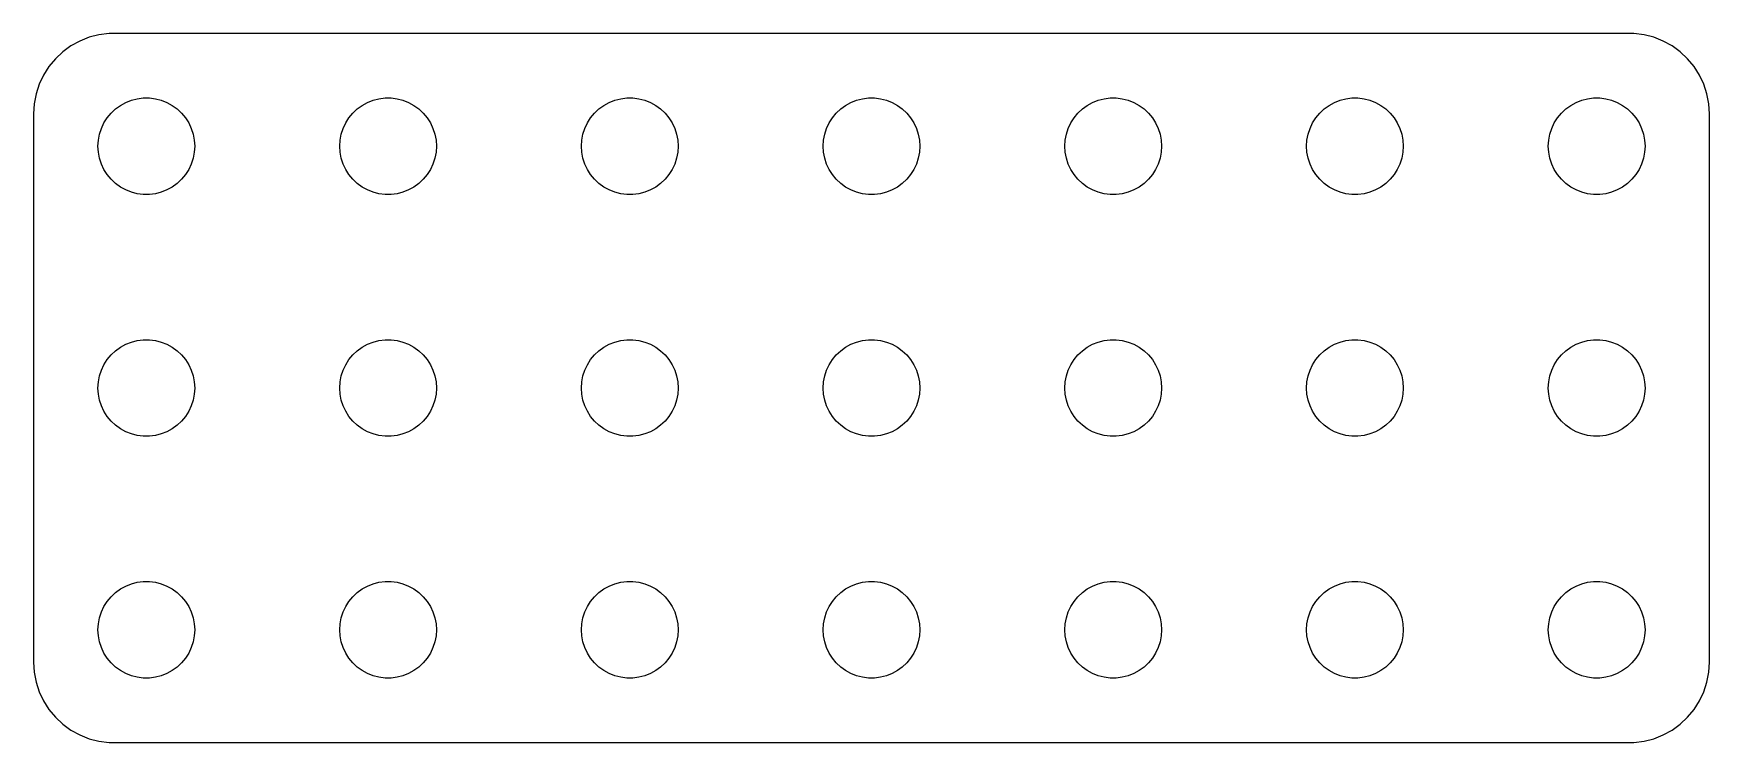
# Model space of a CAD drawing. Header units: metres. Extents: x -52 to 52, y -22 to 22.
import ezdxf

# ---------------------------------------------------------------- set-up
doc = ezdxf.new("R2010")
doc.units = ezdxf.units.M

msp = doc.modelspace()

# ---------------------------------------------------------------- linework, layer by layer
for p, q in [((-47.9369, 21.9114), (-48.5451, 21.7553)), ((-47.3139, 21.9901), (-47.9369, 21.9114)), ((47.3139, 21.9901), (-47.3139, 21.9901)), ((47.9369, 21.9114), (47.3139, 21.9901)), ((48.5451, 21.7553), (47.9369, 21.9114)), ((-50.1871, 20.8526), (-50.6448, 20.4227)), ((-49.6791, 21.2216), (-50.1871, 20.8526)), ((-49.1289, 21.5241), (-49.6791, 21.2216)), ((-48.5451, 21.7553), (-49.1289, 21.5241)), ((49.1289, 21.5241), (48.5451, 21.7553)), ((49.6791, 21.2216), (49.1289, 21.5241)), ((50.1871, 20.8526), (49.6791, 21.2216)), ((50.6448, 20.4227), (50.1871, 20.8526)), ((-51.0451, 19.9389), (-51.3815, 19.4088)), ((-50.6448, 20.4227), (-51.0451, 19.9389)), ((51.0451, 19.9389), (50.6448, 20.4227)), ((51.3815, 19.4088), (51.0451, 19.9389)), ((-51.6489, 18.8406), (-51.8429, 18.2434)), ((-51.3815, 19.4088), (-51.6489, 18.8406)), ((51.6489, 18.8406), (51.3815, 19.4088)), ((51.8429, 18.2434), (51.6489, 18.8406)), ((-51.8429, 18.2434), (-51.9606, 17.6267)), ((-46.6075, 17.533), (-46.2773, 17.7145)), ((-46.2773, 17.7145), (-45.927, 17.8532)), ((-45.927, 17.8532), (-45.5621, 17.9469)), ((-45.5621, 17.9469), (-45.1884, 17.9941)), ((-45.1884, 17.9941), (-44.8116, 17.9941)), ((-44.8116, 17.9941), (-44.4379, 17.9469)), ((-44.4379, 17.9469), (-44.0729, 17.8532)), ((-44.0729, 17.8532), (-43.7227, 17.7145)), ((-43.7227, 17.7145), (-43.3925, 17.533)), ((-31.6075, 17.533), (-31.2773, 17.7145)), ((-31.2773, 17.7145), (-30.927, 17.8532)), ((-30.927, 17.8532), (-30.5621, 17.9469)), ((-30.5621, 17.9469), (-30.1884, 17.9941)), ((-30.1884, 17.9941), (-29.8116, 17.9941)), ((-29.8116, 17.9941), (-29.4379, 17.9469)), ((-29.4379, 17.9469), (-29.0729, 17.8532)), ((-29.0729, 17.8532), (-28.7227, 17.7145)), ((-28.7227, 17.7145), (-28.3925, 17.533)), ((-16.6075, 17.533), (-16.2773, 17.7145)), ((-16.2773, 17.7145), (-15.927, 17.8532)), ((-15.927, 17.8532), (-15.5621, 17.9469)), ((-15.5621, 17.9469), (-15.1884, 17.9941)), ((-15.1884, 17.9941), (-14.8116, 17.9941)), ((-14.8116, 17.9941), (-14.4379, 17.9469)), ((-14.4379, 17.9469), (-14.0729, 17.8532)), ((-14.0729, 17.8532), (-13.7227, 17.7145)), ((-13.7227, 17.7145), (-13.3925, 17.533)), ((-1.60747, 17.533), (-1.27733, 17.7145)), ((-1.27733, 17.7145), (-0.927048, 17.8532)), ((-0.927048, 17.8532), (-0.562134, 17.9469)), ((-0.562134, 17.9469), (-0.18837, 17.9941)), ((-0.18837, 17.9941), (0.18837, 17.9941)), ((0.18837, 17.9941), (0.562134, 17.9469)), ((0.562134, 17.9469), (0.927048, 17.8532)), ((0.927048, 17.8532), (1.27733, 17.7145)), ((1.27733, 17.7145), (1.60747, 17.533)), ((13.3925, 17.533), (13.7227, 17.7145)), ((13.7227, 17.7145), (14.0729, 17.8532)), ((14.0729, 17.8532), (14.4379, 17.9469)), ((14.4379, 17.9469), (14.8116, 17.9941)), ((14.8116, 17.9941), (15.1884, 17.9941)), ((15.1884, 17.9941), (15.5621, 17.9469)), ((15.5621, 17.9469), (15.927, 17.8532)), ((15.927, 17.8532), (16.2773, 17.7145)), ((16.2773, 17.7145), (16.6075, 17.533)), ((28.3925, 17.533), (28.7227, 17.7145)), ((28.7227, 17.7145), (29.0729, 17.8532)), ((29.0729, 17.8532), (29.4379, 17.9469)), ((29.4379, 17.9469), (29.8116, 17.9941)), ((29.8116, 17.9941), (30.1884, 17.9941)), ((30.1884, 17.9941), (30.5621, 17.9469)), ((30.5621, 17.9469), (30.927, 17.8532)), ((30.927, 17.8532), (31.2773, 17.7145)), ((31.2773, 17.7145), (31.6075, 17.533)), ((43.3925, 17.533), (43.7227, 17.7145)), ((43.7227, 17.7145), (44.0729, 17.8532)), ((44.0729, 17.8532), (44.4379, 17.9469)), ((44.4379, 17.9469), (44.8116, 17.9941)), ((44.8116, 17.9941), (45.1884, 17.9941)), ((45.1884, 17.9941), (45.5621, 17.9469)), ((45.5621, 17.9469), (45.927, 17.8532)), ((45.927, 17.8532), (46.2773, 17.7145)), ((46.2773, 17.7145), (46.6075, 17.533)), ((51.9606, 17.6267), (51.8429, 18.2434)), ((-51.9606, 17.6267), (-52, 17)), ((-52, 17), (-52, -17)), ((-47.6289, 16.4453), (-47.427, 16.7634)), ((-47.427, 16.7634), (-47.1869, 17.0536)), ((-47.1869, 17.0536), (-46.9123, 17.3115)), ((-46.9123, 17.3115), (-46.6075, 17.533)), ((-43.3925, 17.533), (-43.0877, 17.3115)), ((-43.0877, 17.3115), (-42.8131, 17.0536)), ((-42.8131, 17.0536), (-42.5729, 16.7634)), ((-42.5729, 16.7634), (-42.3711, 16.4453)), ((-32.6289, 16.4453), (-32.427, 16.7634)), ((-32.427, 16.7634), (-32.1869, 17.0536)), ((-32.1869, 17.0536), (-31.9123, 17.3115)), ((-31.9123, 17.3115), (-31.6075, 17.533)), ((-28.3925, 17.533), (-28.0877, 17.3115)), ((-28.0877, 17.3115), (-27.8131, 17.0536)), ((-27.8131, 17.0536), (-27.5729, 16.7634)), ((-27.5729, 16.7634), (-27.3711, 16.4453)), ((-17.6289, 16.4453), (-17.427, 16.7634)), ((-17.427, 16.7634), (-17.1869, 17.0536)), ((-17.1869, 17.0536), (-16.9123, 17.3115)), ((-16.9123, 17.3115), (-16.6075, 17.533)), ((-13.3925, 17.533), (-13.0877, 17.3115)), ((-13.0877, 17.3115), (-12.8131, 17.0536)), ((-12.8131, 17.0536), (-12.5729, 16.7634)), ((-12.5729, 16.7634), (-12.3711, 16.4453)), ((-2.62891, 16.4453), (-2.42705, 16.7634)), ((-2.42705, 16.7634), (-2.1869, 17.0536)), ((-2.1869, 17.0536), (-1.91226, 17.3115)), ((-1.91226, 17.3115), (-1.60747, 17.533)), ((1.60747, 17.533), (1.91226, 17.3115)), ((1.91226, 17.3115), (2.1869, 17.0536)), ((2.1869, 17.0536), (2.42705, 16.7634)), ((2.42705, 16.7634), (2.62891, 16.4453)), ((12.3711, 16.4453), (12.5729, 16.7634)), ((12.5729, 16.7634), (12.8131, 17.0536)), ((12.8131, 17.0536), (13.0877, 17.3115)), ((13.0877, 17.3115), (13.3925, 17.533)), ((16.6075, 17.533), (16.9123, 17.3115)), ((16.9123, 17.3115), (17.1869, 17.0536)), ((17.1869, 17.0536), (17.427, 16.7634)), ((17.427, 16.7634), (17.6289, 16.4453)), ((27.3711, 16.4453), (27.5729, 16.7634)), ((27.5729, 16.7634), (27.8131, 17.0536)), ((27.8131, 17.0536), (28.0877, 17.3115)), ((28.0877, 17.3115), (28.3925, 17.533)), ((31.6075, 17.533), (31.9123, 17.3115)), ((31.9123, 17.3115), (32.1869, 17.0536)), ((32.1869, 17.0536), (32.427, 16.7634)), ((32.427, 16.7634), (32.6289, 16.4453)), ((42.3711, 16.4453), (42.5729, 16.7634)), ((42.5729, 16.7634), (42.8131, 17.0536)), ((42.8131, 17.0536), (43.0877, 17.3115)), ((43.0877, 17.3115), (43.3925, 17.533)), ((46.6075, 17.533), (46.9123, 17.3115)), ((46.9123, 17.3115), (47.1869, 17.0536)), ((47.1869, 17.0536), (47.427, 16.7634)), ((47.427, 16.7634), (47.6289, 16.4453)), ((52, 17), (51.9606, 17.6267)), ((52, -17), (52, 17)), ((-47.9763, 15.376), (-47.9057, 15.7461)), ((-47.9057, 15.7461), (-47.7893, 16.1044)), ((-47.7893, 16.1044), (-47.6289, 16.4453)), ((-42.3711, 16.4453), (-42.2107, 16.1044)), ((-42.2107, 16.1044), (-42.0942, 15.7461)), ((-42.0942, 15.7461), (-42.0237, 15.376)), ((-32.9763, 15.376), (-32.9057, 15.7461)), ((-32.9057, 15.7461), (-32.7893, 16.1044)), ((-32.7893, 16.1044), (-32.6289, 16.4453)), ((-27.3711, 16.4453), (-27.2107, 16.1044)), ((-27.2107, 16.1044), (-27.0942, 15.7461)), ((-27.0942, 15.7461), (-27.0237, 15.376)), ((-17.9763, 15.376), (-17.9057, 15.7461)), ((-17.9057, 15.7461), (-17.7893, 16.1044)), ((-17.7893, 16.1044), (-17.6289, 16.4453)), ((-12.3711, 16.4453), (-12.2107, 16.1044)), ((-12.2107, 16.1044), (-12.0942, 15.7461)), ((-12.0942, 15.7461), (-12.0237, 15.376)), ((-2.97633, 15.376), (-2.90575, 15.7461)), ((-2.90575, 15.7461), (-2.78932, 16.1044)), ((-2.78932, 16.1044), (-2.62891, 16.4453)), ((2.62891, 16.4453), (2.78932, 16.1044)), ((2.78932, 16.1044), (2.90575, 15.7461)), ((2.90575, 15.7461), (2.97633, 15.376)), ((12.0237, 15.376), (12.0942, 15.7461)), ((12.0942, 15.7461), (12.2107, 16.1044)), ((12.2107, 16.1044), (12.3711, 16.4453)), ((17.6289, 16.4453), (17.7893, 16.1044)), ((17.7893, 16.1044), (17.9057, 15.7461)), ((17.9057, 15.7461), (17.9763, 15.376)), ((27.0237, 15.376), (27.0942, 15.7461)), ((27.0942, 15.7461), (27.2107, 16.1044)), ((27.2107, 16.1044), (27.3711, 16.4453)), ((32.6289, 16.4453), (32.7893, 16.1044)), ((32.7893, 16.1044), (32.9057, 15.7461)), ((32.9057, 15.7461), (32.9763, 15.376)), ((42.0237, 15.376), (42.0942, 15.7461)), ((42.0942, 15.7461), (42.2107, 16.1044)), ((42.2107, 16.1044), (42.3711, 16.4453)), ((47.6289, 16.4453), (47.7893, 16.1044)), ((47.7893, 16.1044), (47.9057, 15.7461)), ((47.9057, 15.7461), (47.9763, 15.376)), ((-48, 15), (-47.9763, 15.376)), ((-47.9763, 14.624), (-48, 15)), ((-47.9057, 14.2539), (-47.9763, 14.624)), ((-42.0237, 14.624), (-42.0942, 14.2539)), ((-42.0237, 15.376), (-42, 15)), ((-42, 15), (-42.0237, 14.624)), ((-33, 15), (-32.9763, 15.376)), ((-32.9763, 14.624), (-33, 15)), ((-32.9057, 14.2539), (-32.9763, 14.624)), ((-27.0237, 14.624), (-27.0942, 14.2539)), ((-27.0237, 15.376), (-27, 15)), ((-27, 15), (-27.0237, 14.624)), ((-18, 15), (-17.9763, 15.376)), ((-17.9763, 14.624), (-18, 15)), ((-17.9057, 14.2539), (-17.9763, 14.624)), ((-12.0237, 14.624), (-12.0942, 14.2539)), ((-12.0237, 15.376), (-12, 15)), ((-12, 15), (-12.0237, 14.624)), ((-3, 15), (-2.97633, 15.376)), ((-2.97633, 14.624), (-3, 15)), ((-2.90575, 14.2539), (-2.97633, 14.624)), ((2.97633, 14.624), (2.90575, 14.2539)), ((2.97633, 15.376), (3, 15)), ((3, 15), (2.97633, 14.624)), ((12, 15), (12.0237, 15.376)), ((12.0237, 14.624), (12, 15)), ((12.0942, 14.2539), (12.0237, 14.624)), ((17.9763, 14.624), (17.9057, 14.2539)), ((17.9763, 15.376), (18, 15)), ((18, 15), (17.9763, 14.624)), ((27, 15), (27.0237, 15.376)), ((27.0237, 14.624), (27, 15)), ((27.0942, 14.2539), (27.0237, 14.624)), ((32.9763, 14.624), (32.9057, 14.2539)), ((32.9763, 15.376), (33, 15)), ((33, 15), (32.9763, 14.624)), ((42, 15), (42.0237, 15.376)), ((42.0237, 14.624), (42, 15)), ((42.0942, 14.2539), (42.0237, 14.624)), ((47.9763, 14.624), (47.9057, 14.2539)), ((47.9763, 15.376), (48, 15)), ((48, 15), (47.9763, 14.624)), ((-47.7893, 13.8956), (-47.9057, 14.2539)), ((-47.6289, 13.5547), (-47.7893, 13.8956)), ((-47.427, 13.2366), (-47.6289, 13.5547)), ((-42.3711, 13.5547), (-42.5729, 13.2366)), ((-42.2107, 13.8956), (-42.3711, 13.5547)), ((-42.0942, 14.2539), (-42.2107, 13.8956)), ((-32.7893, 13.8956), (-32.9057, 14.2539)), ((-32.6289, 13.5547), (-32.7893, 13.8956)), ((-32.427, 13.2366), (-32.6289, 13.5547)), ((-27.3711, 13.5547), (-27.5729, 13.2366)), ((-27.2107, 13.8956), (-27.3711, 13.5547)), ((-27.0942, 14.2539), (-27.2107, 13.8956)), ((-17.7893, 13.8956), (-17.9057, 14.2539)), ((-17.6289, 13.5547), (-17.7893, 13.8956)), ((-17.427, 13.2366), (-17.6289, 13.5547)), ((-12.3711, 13.5547), (-12.5729, 13.2366)), ((-12.2107, 13.8956), (-12.3711, 13.5547)), ((-12.0942, 14.2539), (-12.2107, 13.8956)), ((-2.78932, 13.8956), (-2.90575, 14.2539)), ((-2.62891, 13.5547), (-2.78932, 13.8956)), ((-2.42705, 13.2366), (-2.62891, 13.5547)), ((2.62891, 13.5547), (2.42705, 13.2366)), ((2.78932, 13.8956), (2.62891, 13.5547)), ((2.90575, 14.2539), (2.78932, 13.8956)), ((12.2107, 13.8956), (12.0942, 14.2539)), ((12.3711, 13.5547), (12.2107, 13.8956)), ((12.5729, 13.2366), (12.3711, 13.5547)), ((17.6289, 13.5547), (17.427, 13.2366)), ((17.7893, 13.8956), (17.6289, 13.5547)), ((17.9057, 14.2539), (17.7893, 13.8956)), ((27.2107, 13.8956), (27.0942, 14.2539)), ((27.3711, 13.5547), (27.2107, 13.8956)), ((27.5729, 13.2366), (27.3711, 13.5547)), ((32.6289, 13.5547), (32.427, 13.2366)), ((32.7893, 13.8956), (32.6289, 13.5547)), ((32.9057, 14.2539), (32.7893, 13.8956)), ((42.2107, 13.8956), (42.0942, 14.2539)), ((42.3711, 13.5547), (42.2107, 13.8956)), ((42.5729, 13.2366), (42.3711, 13.5547)), ((47.6289, 13.5547), (47.427, 13.2366)), ((47.7893, 13.8956), (47.6289, 13.5547)), ((47.9057, 14.2539), (47.7893, 13.8956)), ((-47.1869, 12.9464), (-47.427, 13.2366)), ((-46.9123, 12.6884), (-47.1869, 12.9464)), ((-46.6075, 12.467), (-46.9123, 12.6884)), ((-43.0877, 12.6884), (-43.3925, 12.467)), ((-42.8131, 12.9464), (-43.0877, 12.6884)), ((-42.5729, 13.2366), (-42.8131, 12.9464)), ((-32.1869, 12.9464), (-32.427, 13.2366)), ((-31.9123, 12.6884), (-32.1869, 12.9464)), ((-31.6075, 12.467), (-31.9123, 12.6884)), ((-28.0877, 12.6884), (-28.3925, 12.467)), ((-27.8131, 12.9464), (-28.0877, 12.6884)), ((-27.5729, 13.2366), (-27.8131, 12.9464)), ((-17.1869, 12.9464), (-17.427, 13.2366)), ((-16.9123, 12.6884), (-17.1869, 12.9464)), ((-16.6075, 12.467), (-16.9123, 12.6884)), ((-13.0877, 12.6884), (-13.3925, 12.467)), ((-12.8131, 12.9464), (-13.0877, 12.6884)), ((-12.5729, 13.2366), (-12.8131, 12.9464)), ((-2.1869, 12.9464), (-2.42705, 13.2366)), ((-1.91226, 12.6884), (-2.1869, 12.9464)), ((-1.60747, 12.467), (-1.91226, 12.6884)), ((1.91226, 12.6884), (1.60747, 12.467)), ((2.1869, 12.9464), (1.91226, 12.6884)), ((2.42705, 13.2366), (2.1869, 12.9464)), ((12.8131, 12.9464), (12.5729, 13.2366)), ((13.0877, 12.6884), (12.8131, 12.9464)), ((13.3925, 12.467), (13.0877, 12.6884)), ((16.9123, 12.6884), (16.6075, 12.467)), ((17.1869, 12.9464), (16.9123, 12.6884)), ((17.427, 13.2366), (17.1869, 12.9464)), ((27.8131, 12.9464), (27.5729, 13.2366)), ((28.0877, 12.6884), (27.8131, 12.9464)), ((28.3925, 12.467), (28.0877, 12.6884)), ((31.9123, 12.6884), (31.6075, 12.467)), ((32.1869, 12.9464), (31.9123, 12.6884)), ((32.427, 13.2366), (32.1869, 12.9464)), ((42.8131, 12.9464), (42.5729, 13.2366)), ((43.0877, 12.6884), (42.8131, 12.9464)), ((43.3925, 12.467), (43.0877, 12.6884)), ((46.9123, 12.6884), (46.6075, 12.467)), ((47.1869, 12.9464), (46.9123, 12.6884)), ((47.427, 13.2366), (47.1869, 12.9464)), ((-46.2773, 12.2855), (-46.6075, 12.467)), ((-45.927, 12.1468), (-46.2773, 12.2855)), ((-45.5621, 12.0531), (-45.927, 12.1468)), ((-45.1884, 12.0059), (-45.5621, 12.0531)), ((-44.8116, 12.0059), (-45.1884, 12.0059)), ((-44.4379, 12.0531), (-44.8116, 12.0059)), ((-44.0729, 12.1468), (-44.4379, 12.0531)), ((-43.7227, 12.2855), (-44.0729, 12.1468)), ((-43.3925, 12.467), (-43.7227, 12.2855)), ((-31.2773, 12.2855), (-31.6075, 12.467)), ((-30.927, 12.1468), (-31.2773, 12.2855)), ((-30.5621, 12.0531), (-30.927, 12.1468)), ((-30.1884, 12.0059), (-30.5621, 12.0531)), ((-29.8116, 12.0059), (-30.1884, 12.0059)), ((-29.4379, 12.0531), (-29.8116, 12.0059)), ((-29.0729, 12.1468), (-29.4379, 12.0531)), ((-28.7227, 12.2855), (-29.0729, 12.1468)), ((-28.3925, 12.467), (-28.7227, 12.2855)), ((-16.2773, 12.2855), (-16.6075, 12.467)), ((-15.927, 12.1468), (-16.2773, 12.2855)), ((-15.5621, 12.0531), (-15.927, 12.1468)), ((-15.1884, 12.0059), (-15.5621, 12.0531)), ((-14.8116, 12.0059), (-15.1884, 12.0059)), ((-14.4379, 12.0531), (-14.8116, 12.0059)), ((-14.0729, 12.1468), (-14.4379, 12.0531)), ((-13.7227, 12.2855), (-14.0729, 12.1468)), ((-13.3925, 12.467), (-13.7227, 12.2855)), ((-1.27733, 12.2855), (-1.60747, 12.467)), ((-0.927048, 12.1468), (-1.27733, 12.2855)), ((-0.562134, 12.0531), (-0.927048, 12.1468)), ((-0.18837, 12.0059), (-0.562134, 12.0531)), ((0.18837, 12.0059), (-0.18837, 12.0059)), ((0.562134, 12.0531), (0.18837, 12.0059)), ((0.927048, 12.1468), (0.562134, 12.0531)), ((1.27733, 12.2855), (0.927048, 12.1468)), ((1.60747, 12.467), (1.27733, 12.2855)), ((13.7227, 12.2855), (13.3925, 12.467)), ((14.0729, 12.1468), (13.7227, 12.2855)), ((14.4379, 12.0531), (14.0729, 12.1468)), ((14.8116, 12.0059), (14.4379, 12.0531)), ((15.1884, 12.0059), (14.8116, 12.0059)), ((15.5621, 12.0531), (15.1884, 12.0059)), ((15.927, 12.1468), (15.5621, 12.0531)), ((16.2773, 12.2855), (15.927, 12.1468)), ((16.6075, 12.467), (16.2773, 12.2855)), ((28.7227, 12.2855), (28.3925, 12.467)), ((29.0729, 12.1468), (28.7227, 12.2855)), ((29.4379, 12.0531), (29.0729, 12.1468)), ((29.8116, 12.0059), (29.4379, 12.0531)), ((30.1884, 12.0059), (29.8116, 12.0059)), ((30.5621, 12.0531), (30.1884, 12.0059)), ((30.927, 12.1468), (30.5621, 12.0531)), ((31.2773, 12.2855), (30.927, 12.1468)), ((31.6075, 12.467), (31.2773, 12.2855)), ((43.7227, 12.2855), (43.3925, 12.467)), ((44.0729, 12.1468), (43.7227, 12.2855)), ((44.4379, 12.0531), (44.0729, 12.1468)), ((44.8116, 12.0059), (44.4379, 12.0531)), ((45.1884, 12.0059), (44.8116, 12.0059)), ((45.5621, 12.0531), (45.1884, 12.0059)), ((45.927, 12.1468), (45.5621, 12.0531)), ((46.2773, 12.2855), (45.927, 12.1468)), ((46.6075, 12.467), (46.2773, 12.2855)), ((-47.1869, 2.05363), (-46.9123, 2.31154)), ((-46.9123, 2.31154), (-46.6075, 2.53297)), ((-46.6075, 2.53297), (-46.2773, 2.71448)), ((-46.2773, 2.71448), (-45.927, 2.85316)), ((-45.927, 2.85316), (-45.5621, 2.94685)), ((-45.5621, 2.94685), (-45.1884, 2.99408)), ((-45.1884, 2.99408), (-44.8116, 2.99408)), ((-44.8116, 2.99408), (-44.4379, 2.94685)), ((-44.4379, 2.94685), (-44.0729, 2.85316)), ((-44.0729, 2.85316), (-43.7227, 2.71448)), ((-43.7227, 2.71448), (-43.3925, 2.53297)), ((-43.3925, 2.53297), (-43.0877, 2.31154)), ((-43.0877, 2.31154), (-42.8131, 2.05363)), ((-32.1869, 2.05363), (-31.9123, 2.31154)), ((-31.9123, 2.31154), (-31.6075, 2.53297)), ((-31.6075, 2.53297), (-31.2773, 2.71448)), ((-31.2773, 2.71448), (-30.927, 2.85316)), ((-30.927, 2.85316), (-30.5621, 2.94685)), ((-30.5621, 2.94685), (-30.1884, 2.99408)), ((-30.1884, 2.99408), (-29.8116, 2.99408)), ((-29.8116, 2.99408), (-29.4379, 2.94685)), ((-29.4379, 2.94685), (-29.0729, 2.85316)), ((-29.0729, 2.85316), (-28.7227, 2.71448)), ((-28.7227, 2.71448), (-28.3925, 2.53297)), ((-28.3925, 2.53297), (-28.0877, 2.31154)), ((-28.0877, 2.31154), (-27.8131, 2.05363)), ((-17.1869, 2.05363), (-16.9123, 2.31154)), ((-16.9123, 2.31154), (-16.6075, 2.53297)), ((-16.6075, 2.53297), (-16.2773, 2.71448)), ((-16.2773, 2.71448), (-15.927, 2.85316)), ((-15.927, 2.85316), (-15.5621, 2.94685)), ((-15.5621, 2.94685), (-15.1884, 2.99408)), ((-15.1884, 2.99408), (-14.8116, 2.99408)), ((-14.8116, 2.99408), (-14.4379, 2.94685)), ((-14.4379, 2.94685), (-14.0729, 2.85316)), ((-14.0729, 2.85316), (-13.7227, 2.71448)), ((-13.7227, 2.71448), (-13.3925, 2.53297)), ((-13.3925, 2.53297), (-13.0877, 2.31154)), ((-13.0877, 2.31154), (-12.8131, 2.05363)), ((-2.1869, 2.05363), (-1.91226, 2.31154)), ((-1.91226, 2.31154), (-1.60747, 2.53297)), ((-1.60747, 2.53297), (-1.27733, 2.71448)), ((-1.27733, 2.71448), (-0.927048, 2.85316)), ((-0.927048, 2.85316), (-0.562134, 2.94685)), ((-0.562134, 2.94685), (-0.18837, 2.99408)), ((-0.18837, 2.99408), (0.18837, 2.99408)), ((0.18837, 2.99408), (0.562134, 2.94685)), ((0.562134, 2.94685), (0.927048, 2.85316)), ((0.927048, 2.85316), (1.27733, 2.71448)), ((1.27733, 2.71448), (1.60747, 2.53297)), ((1.60747, 2.53297), (1.91226, 2.31154)), ((1.91226, 2.31154), (2.1869, 2.05363)), ((12.8131, 2.05363), (13.0877, 2.31154)), ((13.0877, 2.31154), (13.3925, 2.53297)), ((13.3925, 2.53297), (13.7227, 2.71448)), ((13.7227, 2.71448), (14.0729, 2.85316)), ((14.0729, 2.85316), (14.4379, 2.94685)), ((14.4379, 2.94685), (14.8116, 2.99408)), ((14.8116, 2.99408), (15.1884, 2.99408)), ((15.1884, 2.99408), (15.5621, 2.94685)), ((15.5621, 2.94685), (15.927, 2.85316)), ((15.927, 2.85316), (16.2773, 2.71448)), ((16.2773, 2.71448), (16.6075, 2.53297)), ((16.6075, 2.53297), (16.9123, 2.31154)), ((16.9123, 2.31154), (17.1869, 2.05363)), ((27.8131, 2.05363), (28.0877, 2.31154)), ((28.0877, 2.31154), (28.3925, 2.53297)), ((28.3925, 2.53297), (28.7227, 2.71448)), ((28.7227, 2.71448), (29.0729, 2.85316)), ((29.0729, 2.85316), (29.4379, 2.94685)), ((29.4379, 2.94685), (29.8116, 2.99408)), ((29.8116, 2.99408), (30.1884, 2.99408)), ((30.1884, 2.99408), (30.5621, 2.94685)), ((30.5621, 2.94685), (30.927, 2.85316)), ((30.927, 2.85316), (31.2773, 2.71448)), ((31.2773, 2.71448), (31.6075, 2.53297)), ((31.6075, 2.53297), (31.9123, 2.31154)), ((31.9123, 2.31154), (32.1869, 2.05363)), ((42.8131, 2.05363), (43.0877, 2.31154)), ((43.0877, 2.31154), (43.3925, 2.53297)), ((43.3925, 2.53297), (43.7227, 2.71448)), ((43.7227, 2.71448), (44.0729, 2.85316)), ((44.0729, 2.85316), (44.4379, 2.94685)), ((44.4379, 2.94685), (44.8116, 2.99408)), ((44.8116, 2.99408), (45.1884, 2.99408)), ((45.1884, 2.99408), (45.5621, 2.94685)), ((45.5621, 2.94685), (45.927, 2.85316)), ((45.927, 2.85316), (46.2773, 2.71448)), ((46.2773, 2.71448), (46.6075, 2.53297)), ((46.6075, 2.53297), (46.9123, 2.31154)), ((46.9123, 2.31154), (47.1869, 2.05363)), ((-47.9057, 0.746063), (-47.7893, 1.10437)), ((-47.7893, 1.10437), (-47.6289, 1.44525)), ((-47.6289, 1.44525), (-47.427, 1.76335)), ((-47.427, 1.76335), (-47.1869, 2.05363)), ((-42.8131, 2.05363), (-42.5729, 1.76335)), ((-42.5729, 1.76335), (-42.3711, 1.44525)), ((-42.3711, 1.44525), (-42.2107, 1.10437)), ((-42.2107, 1.10437), (-42.0942, 0.746063)), ((-32.9057, 0.746063), (-32.7893, 1.10437)), ((-32.7893, 1.10437), (-32.6289, 1.44525)), ((-32.6289, 1.44525), (-32.427, 1.76335)), ((-32.427, 1.76335), (-32.1869, 2.05363)), ((-27.8131, 2.05363), (-27.5729, 1.76335)), ((-27.5729, 1.76335), (-27.3711, 1.44525)), ((-27.3711, 1.44525), (-27.2107, 1.10437)), ((-27.2107, 1.10437), (-27.0942, 0.746063)), ((-17.9057, 0.746063), (-17.7893, 1.10437)), ((-17.7893, 1.10437), (-17.6289, 1.44525)), ((-17.6289, 1.44525), (-17.427, 1.76335)), ((-17.427, 1.76335), (-17.1869, 2.05363)), ((-12.8131, 2.05363), (-12.5729, 1.76335)), ((-12.5729, 1.76335), (-12.3711, 1.44525)), ((-12.3711, 1.44525), (-12.2107, 1.10437)), ((-12.2107, 1.10437), (-12.0942, 0.746063)), ((-2.90575, 0.746063), (-2.78932, 1.10437)), ((-2.78932, 1.10437), (-2.62891, 1.44525)), ((-2.62891, 1.44525), (-2.42705, 1.76335)), ((-2.42705, 1.76335), (-2.1869, 2.05363)), ((2.1869, 2.05363), (2.42705, 1.76335)), ((2.42705, 1.76335), (2.62891, 1.44525)), ((2.62891, 1.44525), (2.78932, 1.10437)), ((2.78932, 1.10437), (2.90575, 0.746063)), ((12.0942, 0.746063), (12.2107, 1.10437)), ((12.2107, 1.10437), (12.3711, 1.44525)), ((12.3711, 1.44525), (12.5729, 1.76335)), ((12.5729, 1.76335), (12.8131, 2.05363)), ((17.1869, 2.05363), (17.427, 1.76335)), ((17.427, 1.76335), (17.6289, 1.44525)), ((17.6289, 1.44525), (17.7893, 1.10437)), ((17.7893, 1.10437), (17.9057, 0.746063)), ((27.0942, 0.746063), (27.2107, 1.10437)), ((27.2107, 1.10437), (27.3711, 1.44525)), ((27.3711, 1.44525), (27.5729, 1.76335)), ((27.5729, 1.76335), (27.8131, 2.05363)), ((32.1869, 2.05363), (32.427, 1.76335)), ((32.427, 1.76335), (32.6289, 1.44525)), ((32.6289, 1.44525), (32.7893, 1.10437)), ((32.7893, 1.10437), (32.9057, 0.746063)), ((42.0942, 0.746063), (42.2107, 1.10437)), ((42.2107, 1.10437), (42.3711, 1.44525)), ((42.3711, 1.44525), (42.5729, 1.76335)), ((42.5729, 1.76335), (42.8131, 2.05363)), ((47.1869, 2.05363), (47.427, 1.76335)), ((47.427, 1.76335), (47.6289, 1.44525)), ((47.6289, 1.44525), (47.7893, 1.10437)), ((47.7893, 1.10437), (47.9057, 0.746063)), ((-48, 0), (-47.9763, 0.375992)), ((-47.9763, -0.375992), (-48, 0)), ((-47.9763, 0.375992), (-47.9057, 0.746063)), ((-42.0942, 0.746063), (-42.0237, 0.375992)), ((-42.0237, 0.375992), (-42, 0)), ((-42, 0), (-42.0237, -0.375992)), ((-33, 0), (-32.9763, 0.375992)), ((-32.9763, -0.375992), (-33, 0)), ((-32.9763, 0.375992), (-32.9057, 0.746063)), ((-27.0942, 0.746063), (-27.0237, 0.375992)), ((-27.0237, 0.375992), (-27, 0)), ((-27, 0), (-27.0237, -0.375992)), ((-18, 0), (-17.9763, 0.375992)), ((-17.9763, -0.375992), (-18, 0)), ((-17.9763, 0.375992), (-17.9057, 0.746063)), ((-12.0942, 0.746063), (-12.0237, 0.375992)), ((-12.0237, 0.375992), (-12, 0)), ((-12, 0), (-12.0237, -0.375992)), ((-3, 0), (-2.97633, 0.375992)), ((-2.97633, -0.375992), (-3, 0)), ((-2.97633, 0.375992), (-2.90575, 0.746063)), ((2.90575, 0.746063), (2.97633, 0.375992)), ((2.97633, 0.375992), (3, 0)), ((3, 0), (2.97633, -0.375992)), ((12, 0), (12.0237, 0.375992)), ((12.0237, -0.375992), (12, 0)), ((12.0237, 0.375992), (12.0942, 0.746063)), ((17.9057, 0.746063), (17.9763, 0.375992)), ((17.9763, 0.375992), (18, 0)), ((18, 0), (17.9763, -0.375992)), ((27, 0), (27.0237, 0.375992)), ((27.0237, -0.375992), (27, 0)), ((27.0237, 0.375992), (27.0942, 0.746063)), ((32.9057, 0.746063), (32.9763, 0.375992)), ((32.9763, 0.375992), (33, 0)), ((33, 0), (32.9763, -0.375992)), ((42, 0), (42.0237, 0.375992)), ((42.0237, -0.375992), (42, 0)), ((42.0237, 0.375992), (42.0942, 0.746063)), ((47.9057, 0.746063), (47.9763, 0.375992)), ((47.9763, 0.375992), (48, 0)), ((48, 0), (47.9763, -0.375992)), ((-47.9057, -0.746063), (-47.9763, -0.375992)), ((-47.7893, -1.10437), (-47.9057, -0.746063)), ((-42.0942, -0.746063), (-42.2107, -1.10437)), ((-42.0237, -0.375992), (-42.0942, -0.746063)), ((-32.9057, -0.746063), (-32.9763, -0.375992)), ((-32.7893, -1.10437), (-32.9057, -0.746063)), ((-27.0942, -0.746063), (-27.2107, -1.10437)), ((-27.0237, -0.375992), (-27.0942, -0.746063)), ((-17.9057, -0.746063), (-17.9763, -0.375992)), ((-17.7893, -1.10437), (-17.9057, -0.746063)), ((-12.0942, -0.746063), (-12.2107, -1.10437)), ((-12.0237, -0.375992), (-12.0942, -0.746063)), ((-2.90575, -0.746063), (-2.97633, -0.375992)), ((-2.78932, -1.10437), (-2.90575, -0.746063)), ((2.90575, -0.746063), (2.78932, -1.10437)), ((2.97633, -0.375992), (2.90575, -0.746063)), ((12.0942, -0.746063), (12.0237, -0.375992)), ((12.2107, -1.10437), (12.0942, -0.746063)), ((17.9057, -0.746063), (17.7893, -1.10437)), ((17.9763, -0.375992), (17.9057, -0.746063)), ((27.0942, -0.746063), (27.0237, -0.375992)), ((27.2107, -1.10437), (27.0942, -0.746063)), ((32.9057, -0.746063), (32.7893, -1.10437)), ((32.9763, -0.375992), (32.9057, -0.746063)), ((42.0942, -0.746063), (42.0237, -0.375992)), ((42.2107, -1.10437), (42.0942, -0.746063)), ((47.9057, -0.746063), (47.7893, -1.10437)), ((47.9763, -0.375992), (47.9057, -0.746063)), ((-47.6289, -1.44525), (-47.7893, -1.10437)), ((-47.427, -1.76335), (-47.6289, -1.44525)), ((-47.1869, -2.05363), (-47.427, -1.76335)), ((-46.9123, -2.31154), (-47.1869, -2.05363)), ((-42.8131, -2.05363), (-43.0877, -2.31154)), ((-42.5729, -1.76335), (-42.8131, -2.05363)), ((-42.3711, -1.44525), (-42.5729, -1.76335)), ((-42.2107, -1.10437), (-42.3711, -1.44525)), ((-32.6289, -1.44525), (-32.7893, -1.10437)), ((-32.427, -1.76335), (-32.6289, -1.44525)), ((-32.1869, -2.05363), (-32.427, -1.76335)), ((-31.9123, -2.31154), (-32.1869, -2.05363)), ((-27.8131, -2.05363), (-28.0877, -2.31154)), ((-27.5729, -1.76335), (-27.8131, -2.05363)), ((-27.3711, -1.44525), (-27.5729, -1.76335)), ((-27.2107, -1.10437), (-27.3711, -1.44525)), ((-17.6289, -1.44525), (-17.7893, -1.10437)), ((-17.427, -1.76335), (-17.6289, -1.44525)), ((-17.1869, -2.05363), (-17.427, -1.76335)), ((-16.9123, -2.31154), (-17.1869, -2.05363)), ((-12.8131, -2.05363), (-13.0877, -2.31154)), ((-12.5729, -1.76335), (-12.8131, -2.05363)), ((-12.3711, -1.44525), (-12.5729, -1.76335)), ((-12.2107, -1.10437), (-12.3711, -1.44525)), ((-2.62891, -1.44525), (-2.78932, -1.10437)), ((-2.42705, -1.76335), (-2.62891, -1.44525)), ((-2.1869, -2.05363), (-2.42705, -1.76335)), ((-1.91226, -2.31154), (-2.1869, -2.05363)), ((2.1869, -2.05363), (1.91226, -2.31154)), ((2.42705, -1.76335), (2.1869, -2.05363)), ((2.62891, -1.44525), (2.42705, -1.76335)), ((2.78932, -1.10437), (2.62891, -1.44525)), ((12.3711, -1.44525), (12.2107, -1.10437)), ((12.5729, -1.76335), (12.3711, -1.44525)), ((12.8131, -2.05363), (12.5729, -1.76335)), ((13.0877, -2.31154), (12.8131, -2.05363)), ((17.1869, -2.05363), (16.9123, -2.31154)), ((17.427, -1.76335), (17.1869, -2.05363)), ((17.6289, -1.44525), (17.427, -1.76335)), ((17.7893, -1.10437), (17.6289, -1.44525)), ((27.3711, -1.44525), (27.2107, -1.10437)), ((27.5729, -1.76335), (27.3711, -1.44525)), ((27.8131, -2.05363), (27.5729, -1.76335)), ((28.0877, -2.31154), (27.8131, -2.05363)), ((32.1869, -2.05363), (31.9123, -2.31154)), ((32.427, -1.76335), (32.1869, -2.05363)), ((32.6289, -1.44525), (32.427, -1.76335)), ((32.7893, -1.10437), (32.6289, -1.44525)), ((42.3711, -1.44525), (42.2107, -1.10437)), ((42.5729, -1.76335), (42.3711, -1.44525)), ((42.8131, -2.05363), (42.5729, -1.76335)), ((43.0877, -2.31154), (42.8131, -2.05363)), ((47.1869, -2.05363), (46.9123, -2.31154)), ((47.427, -1.76335), (47.1869, -2.05363)), ((47.6289, -1.44525), (47.427, -1.76335)), ((47.7893, -1.10437), (47.6289, -1.44525)), ((-46.6075, -2.53297), (-46.9123, -2.31154)), ((-46.2773, -2.71448), (-46.6075, -2.53297)), ((-45.927, -2.85316), (-46.2773, -2.71448)), ((-45.5621, -2.94685), (-45.927, -2.85316)), ((-45.1884, -2.99408), (-45.5621, -2.94685)), ((-44.8116, -2.99408), (-45.1884, -2.99408)), ((-44.4379, -2.94685), (-44.8116, -2.99408)), ((-44.0729, -2.85316), (-44.4379, -2.94685)), ((-43.7227, -2.71448), (-44.0729, -2.85316)), ((-43.3925, -2.53297), (-43.7227, -2.71448)), ((-43.0877, -2.31154), (-43.3925, -2.53297)), ((-31.6075, -2.53297), (-31.9123, -2.31154)), ((-31.2773, -2.71448), (-31.6075, -2.53297)), ((-30.927, -2.85316), (-31.2773, -2.71448)), ((-30.5621, -2.94685), (-30.927, -2.85316)), ((-30.1884, -2.99408), (-30.5621, -2.94685)), ((-29.8116, -2.99408), (-30.1884, -2.99408)), ((-29.4379, -2.94685), (-29.8116, -2.99408)), ((-29.0729, -2.85316), (-29.4379, -2.94685)), ((-28.7227, -2.71448), (-29.0729, -2.85316)), ((-28.3925, -2.53297), (-28.7227, -2.71448)), ((-28.0877, -2.31154), (-28.3925, -2.53297)), ((-16.6075, -2.53297), (-16.9123, -2.31154)), ((-16.2773, -2.71448), (-16.6075, -2.53297)), ((-15.927, -2.85316), (-16.2773, -2.71448)), ((-15.5621, -2.94685), (-15.927, -2.85316)), ((-15.1884, -2.99408), (-15.5621, -2.94685)), ((-14.8116, -2.99408), (-15.1884, -2.99408)), ((-14.4379, -2.94685), (-14.8116, -2.99408)), ((-14.0729, -2.85316), (-14.4379, -2.94685)), ((-13.7227, -2.71448), (-14.0729, -2.85316)), ((-13.3925, -2.53297), (-13.7227, -2.71448)), ((-13.0877, -2.31154), (-13.3925, -2.53297)), ((-1.60747, -2.53297), (-1.91226, -2.31154)), ((-1.27733, -2.71448), (-1.60747, -2.53297)), ((-0.927048, -2.85316), (-1.27733, -2.71448)), ((-0.562134, -2.94685), (-0.927048, -2.85316)), ((-0.18837, -2.99408), (-0.562134, -2.94685)), ((0.18837, -2.99408), (-0.18837, -2.99408)), ((0.562134, -2.94685), (0.18837, -2.99408)), ((0.927048, -2.85316), (0.562134, -2.94685)), ((1.27733, -2.71448), (0.927048, -2.85316)), ((1.60747, -2.53297), (1.27733, -2.71448)), ((1.91226, -2.31154), (1.60747, -2.53297)), ((13.3925, -2.53297), (13.0877, -2.31154)), ((13.7227, -2.71448), (13.3925, -2.53297)), ((14.0729, -2.85316), (13.7227, -2.71448)), ((14.4379, -2.94685), (14.0729, -2.85316)), ((14.8116, -2.99408), (14.4379, -2.94685)), ((15.1884, -2.99408), (14.8116, -2.99408)), ((15.5621, -2.94685), (15.1884, -2.99408)), ((15.927, -2.85316), (15.5621, -2.94685)), ((16.2773, -2.71448), (15.927, -2.85316)), ((16.6075, -2.53297), (16.2773, -2.71448)), ((16.9123, -2.31154), (16.6075, -2.53297)), ((28.3925, -2.53297), (28.0877, -2.31154)), ((28.7227, -2.71448), (28.3925, -2.53297)), ((29.0729, -2.85316), (28.7227, -2.71448)), ((29.4379, -2.94685), (29.0729, -2.85316)), ((29.8116, -2.99408), (29.4379, -2.94685)), ((30.1884, -2.99408), (29.8116, -2.99408)), ((30.5621, -2.94685), (30.1884, -2.99408)), ((30.927, -2.85316), (30.5621, -2.94685)), ((31.2773, -2.71448), (30.927, -2.85316)), ((31.6075, -2.53297), (31.2773, -2.71448)), ((31.9123, -2.31154), (31.6075, -2.53297)), ((43.3925, -2.53297), (43.0877, -2.31154)), ((43.7227, -2.71448), (43.3925, -2.53297)), ((44.0729, -2.85316), (43.7227, -2.71448)), ((44.4379, -2.94685), (44.0729, -2.85316)), ((44.8116, -2.99408), (44.4379, -2.94685)), ((45.1884, -2.99408), (44.8116, -2.99408)), ((45.5621, -2.94685), (45.1884, -2.99408)), ((45.927, -2.85316), (45.5621, -2.94685)), ((46.2773, -2.71448), (45.927, -2.85316)), ((46.6075, -2.53297), (46.2773, -2.71448)), ((46.9123, -2.31154), (46.6075, -2.53297)), ((-46.9123, -12.6884), (-46.6075, -12.467)), ((-46.6075, -12.467), (-46.2773, -12.2855)), ((-46.2773, -12.2855), (-45.927, -12.1468)), ((-45.927, -12.1468), (-45.5621, -12.0531)), ((-45.5621, -12.0531), (-45.1884, -12.0059)), ((-45.1884, -12.0059), (-44.8116, -12.0059)), ((-44.8116, -12.0059), (-44.4379, -12.0531)), ((-44.4379, -12.0531), (-44.0729, -12.1468)), ((-44.0729, -12.1468), (-43.7227, -12.2855)), ((-43.7227, -12.2855), (-43.3925, -12.467)), ((-43.3925, -12.467), (-43.0877, -12.6884)), ((-31.9123, -12.6884), (-31.6075, -12.467)), ((-31.6075, -12.467), (-31.2773, -12.2855)), ((-31.2773, -12.2855), (-30.927, -12.1468)), ((-30.927, -12.1468), (-30.5621, -12.0531)), ((-30.5621, -12.0531), (-30.1884, -12.0059)), ((-30.1884, -12.0059), (-29.8116, -12.0059)), ((-29.8116, -12.0059), (-29.4379, -12.0531)), ((-29.4379, -12.0531), (-29.0729, -12.1468)), ((-29.0729, -12.1468), (-28.7227, -12.2855)), ((-28.7227, -12.2855), (-28.3925, -12.467)), ((-28.3925, -12.467), (-28.0877, -12.6884)), ((-16.9123, -12.6884), (-16.6075, -12.467)), ((-16.6075, -12.467), (-16.2773, -12.2855)), ((-16.2773, -12.2855), (-15.927, -12.1468)), ((-15.927, -12.1468), (-15.5621, -12.0531)), ((-15.5621, -12.0531), (-15.1884, -12.0059)), ((-15.1884, -12.0059), (-14.8116, -12.0059)), ((-14.8116, -12.0059), (-14.4379, -12.0531)), ((-14.4379, -12.0531), (-14.0729, -12.1468)), ((-14.0729, -12.1468), (-13.7227, -12.2855)), ((-13.7227, -12.2855), (-13.3925, -12.467)), ((-13.3925, -12.467), (-13.0877, -12.6884)), ((-1.91226, -12.6884), (-1.60747, -12.467)), ((-1.60747, -12.467), (-1.27733, -12.2855)), ((-1.27733, -12.2855), (-0.927048, -12.1468)), ((-0.927048, -12.1468), (-0.562134, -12.0531)), ((-0.562134, -12.0531), (-0.18837, -12.0059)), ((-0.18837, -12.0059), (0.18837, -12.0059)), ((0.18837, -12.0059), (0.562134, -12.0531)), ((0.562134, -12.0531), (0.927048, -12.1468)), ((0.927048, -12.1468), (1.27733, -12.2855)), ((1.27733, -12.2855), (1.60747, -12.467)), ((1.60747, -12.467), (1.91226, -12.6884)), ((13.0877, -12.6884), (13.3925, -12.467)), ((13.3925, -12.467), (13.7227, -12.2855)), ((13.7227, -12.2855), (14.0729, -12.1468)), ((14.0729, -12.1468), (14.4379, -12.0531)), ((14.4379, -12.0531), (14.8116, -12.0059)), ((14.8116, -12.0059), (15.1884, -12.0059)), ((15.1884, -12.0059), (15.5621, -12.0531)), ((15.5621, -12.0531), (15.927, -12.1468)), ((15.927, -12.1468), (16.2773, -12.2855)), ((16.2773, -12.2855), (16.6075, -12.467)), ((16.6075, -12.467), (16.9123, -12.6884)), ((28.0877, -12.6884), (28.3925, -12.467)), ((28.3925, -12.467), (28.7227, -12.2855)), ((28.7227, -12.2855), (29.0729, -12.1468)), ((29.0729, -12.1468), (29.4379, -12.0531)), ((29.4379, -12.0531), (29.8116, -12.0059)), ((29.8116, -12.0059), (30.1884, -12.0059)), ((30.1884, -12.0059), (30.5621, -12.0531)), ((30.5621, -12.0531), (30.927, -12.1468)), ((30.927, -12.1468), (31.2773, -12.2855)), ((31.2773, -12.2855), (31.6075, -12.467)), ((31.6075, -12.467), (31.9123, -12.6884)), ((43.0877, -12.6884), (43.3925, -12.467)), ((43.3925, -12.467), (43.7227, -12.2855)), ((43.7227, -12.2855), (44.0729, -12.1468)), ((44.0729, -12.1468), (44.4379, -12.0531)), ((44.4379, -12.0531), (44.8116, -12.0059)), ((44.8116, -12.0059), (45.1884, -12.0059)), ((45.1884, -12.0059), (45.5621, -12.0531)), ((45.5621, -12.0531), (45.927, -12.1468)), ((45.927, -12.1468), (46.2773, -12.2855)), ((46.2773, -12.2855), (46.6075, -12.467)), ((46.6075, -12.467), (46.9123, -12.6884)), ((-47.6289, -13.5547), (-47.427, -13.2366)), ((-47.427, -13.2366), (-47.1869, -12.9464)), ((-47.1869, -12.9464), (-46.9123, -12.6884)), ((-43.0877, -12.6884), (-42.8131, -12.9464)), ((-42.8131, -12.9464), (-42.5729, -13.2366)), ((-42.5729, -13.2366), (-42.3711, -13.5547)), ((-32.6289, -13.5547), (-32.427, -13.2366)), ((-32.427, -13.2366), (-32.1869, -12.9464)), ((-32.1869, -12.9464), (-31.9123, -12.6884)), ((-28.0877, -12.6884), (-27.8131, -12.9464)), ((-27.8131, -12.9464), (-27.5729, -13.2366)), ((-27.5729, -13.2366), (-27.3711, -13.5547)), ((-17.6289, -13.5547), (-17.427, -13.2366)), ((-17.427, -13.2366), (-17.1869, -12.9464)), ((-17.1869, -12.9464), (-16.9123, -12.6884)), ((-13.0877, -12.6884), (-12.8131, -12.9464)), ((-12.8131, -12.9464), (-12.5729, -13.2366)), ((-12.5729, -13.2366), (-12.3711, -13.5547)), ((-2.62891, -13.5547), (-2.42705, -13.2366)), ((-2.42705, -13.2366), (-2.1869, -12.9464)), ((-2.1869, -12.9464), (-1.91226, -12.6884)), ((1.91226, -12.6884), (2.1869, -12.9464)), ((2.1869, -12.9464), (2.42705, -13.2366)), ((2.42705, -13.2366), (2.62891, -13.5547)), ((12.3711, -13.5547), (12.5729, -13.2366)), ((12.5729, -13.2366), (12.8131, -12.9464)), ((12.8131, -12.9464), (13.0877, -12.6884)), ((16.9123, -12.6884), (17.1869, -12.9464)), ((17.1869, -12.9464), (17.427, -13.2366)), ((17.427, -13.2366), (17.6289, -13.5547)), ((27.3711, -13.5547), (27.5729, -13.2366)), ((27.5729, -13.2366), (27.8131, -12.9464)), ((27.8131, -12.9464), (28.0877, -12.6884)), ((31.9123, -12.6884), (32.1869, -12.9464)), ((32.1869, -12.9464), (32.427, -13.2366)), ((32.427, -13.2366), (32.6289, -13.5547)), ((42.3711, -13.5547), (42.5729, -13.2366)), ((42.5729, -13.2366), (42.8131, -12.9464)), ((42.8131, -12.9464), (43.0877, -12.6884)), ((46.9123, -12.6884), (47.1869, -12.9464)), ((47.1869, -12.9464), (47.427, -13.2366)), ((47.427, -13.2366), (47.6289, -13.5547)), ((-47.9763, -14.624), (-47.9057, -14.2539)), ((-47.9057, -14.2539), (-47.7893, -13.8956)), ((-47.7893, -13.8956), (-47.6289, -13.5547)), ((-42.3711, -13.5547), (-42.2107, -13.8956)), ((-42.2107, -13.8956), (-42.0942, -14.2539)), ((-42.0942, -14.2539), (-42.0237, -14.624)), ((-32.9763, -14.624), (-32.9057, -14.2539)), ((-32.9057, -14.2539), (-32.7893, -13.8956)), ((-32.7893, -13.8956), (-32.6289, -13.5547)), ((-27.3711, -13.5547), (-27.2107, -13.8956)), ((-27.2107, -13.8956), (-27.0942, -14.2539)), ((-27.0942, -14.2539), (-27.0237, -14.624)), ((-17.9763, -14.624), (-17.9057, -14.2539)), ((-17.9057, -14.2539), (-17.7893, -13.8956)), ((-17.7893, -13.8956), (-17.6289, -13.5547)), ((-12.3711, -13.5547), (-12.2107, -13.8956)), ((-12.2107, -13.8956), (-12.0942, -14.2539)), ((-12.0942, -14.2539), (-12.0237, -14.624)), ((-2.97633, -14.624), (-2.90575, -14.2539)), ((-2.90575, -14.2539), (-2.78932, -13.8956)), ((-2.78932, -13.8956), (-2.62891, -13.5547)), ((2.62891, -13.5547), (2.78932, -13.8956)), ((2.78932, -13.8956), (2.90575, -14.2539)), ((2.90575, -14.2539), (2.97633, -14.624)), ((12.0237, -14.624), (12.0942, -14.2539)), ((12.0942, -14.2539), (12.2107, -13.8956)), ((12.2107, -13.8956), (12.3711, -13.5547)), ((17.6289, -13.5547), (17.7893, -13.8956)), ((17.7893, -13.8956), (17.9057, -14.2539)), ((17.9057, -14.2539), (17.9763, -14.624)), ((27.0237, -14.624), (27.0942, -14.2539)), ((27.0942, -14.2539), (27.2107, -13.8956)), ((27.2107, -13.8956), (27.3711, -13.5547)), ((32.6289, -13.5547), (32.7893, -13.8956)), ((32.7893, -13.8956), (32.9057, -14.2539)), ((32.9057, -14.2539), (32.9763, -14.624)), ((42.0237, -14.624), (42.0942, -14.2539)), ((42.0942, -14.2539), (42.2107, -13.8956)), ((42.2107, -13.8956), (42.3711, -13.5547)), ((47.6289, -13.5547), (47.7893, -13.8956)), ((47.7893, -13.8956), (47.9057, -14.2539)), ((47.9057, -14.2539), (47.9763, -14.624)), ((-48, -15), (-47.9763, -14.624)), ((-47.9763, -15.376), (-48, -15)), ((-47.9057, -15.7461), (-47.9763, -15.376)), ((-42.0237, -15.376), (-42.0942, -15.7461)), ((-42.0237, -14.624), (-42, -15)), ((-42, -15), (-42.0237, -15.376)), ((-33, -15), (-32.9763, -14.624)), ((-32.9763, -15.376), (-33, -15)), ((-32.9057, -15.7461), (-32.9763, -15.376)), ((-27.0237, -15.376), (-27.0942, -15.7461)), ((-27.0237, -14.624), (-27, -15)), ((-27, -15), (-27.0237, -15.376)), ((-18, -15), (-17.9763, -14.624)), ((-17.9763, -15.376), (-18, -15)), ((-17.9057, -15.7461), (-17.9763, -15.376)), ((-12.0237, -15.376), (-12.0942, -15.7461)), ((-12.0237, -14.624), (-12, -15)), ((-12, -15), (-12.0237, -15.376)), ((-3, -15), (-2.97633, -14.624)), ((-2.97633, -15.376), (-3, -15)), ((-2.90575, -15.7461), (-2.97633, -15.376)), ((2.97633, -15.376), (2.90575, -15.7461)), ((2.97633, -14.624), (3, -15)), ((3, -15), (2.97633, -15.376)), ((12, -15), (12.0237, -14.624)), ((12.0237, -15.376), (12, -15)), ((12.0942, -15.7461), (12.0237, -15.376)), ((17.9763, -15.376), (17.9057, -15.7461)), ((17.9763, -14.624), (18, -15)), ((18, -15), (17.9763, -15.376)), ((27, -15), (27.0237, -14.624)), ((27.0237, -15.376), (27, -15)), ((27.0942, -15.7461), (27.0237, -15.376)), ((32.9763, -15.376), (32.9057, -15.7461)), ((32.9763, -14.624), (33, -15)), ((33, -15), (32.9763, -15.376)), ((42, -15), (42.0237, -14.624)), ((42.0237, -15.376), (42, -15)), ((42.0942, -15.7461), (42.0237, -15.376)), ((47.9763, -15.376), (47.9057, -15.7461)), ((47.9763, -14.624), (48, -15)), ((48, -15), (47.9763, -15.376)), ((-47.7893, -16.1044), (-47.9057, -15.7461)), ((-47.6289, -16.4453), (-47.7893, -16.1044)), ((-47.427, -16.7634), (-47.6289, -16.4453)), ((-42.3711, -16.4453), (-42.5729, -16.7634)), ((-42.2107, -16.1044), (-42.3711, -16.4453)), ((-42.0942, -15.7461), (-42.2107, -16.1044)), ((-32.7893, -16.1044), (-32.9057, -15.7461)), ((-32.6289, -16.4453), (-32.7893, -16.1044)), ((-32.427, -16.7634), (-32.6289, -16.4453)), ((-27.3711, -16.4453), (-27.5729, -16.7634)), ((-27.2107, -16.1044), (-27.3711, -16.4453)), ((-27.0942, -15.7461), (-27.2107, -16.1044)), ((-17.7893, -16.1044), (-17.9057, -15.7461)), ((-17.6289, -16.4453), (-17.7893, -16.1044)), ((-17.427, -16.7634), (-17.6289, -16.4453)), ((-12.3711, -16.4453), (-12.5729, -16.7634)), ((-12.2107, -16.1044), (-12.3711, -16.4453)), ((-12.0942, -15.7461), (-12.2107, -16.1044)), ((-2.78932, -16.1044), (-2.90575, -15.7461)), ((-2.62891, -16.4453), (-2.78932, -16.1044)), ((-2.42705, -16.7634), (-2.62891, -16.4453)), ((2.62891, -16.4453), (2.42705, -16.7634)), ((2.78932, -16.1044), (2.62891, -16.4453)), ((2.90575, -15.7461), (2.78932, -16.1044)), ((12.2107, -16.1044), (12.0942, -15.7461)), ((12.3711, -16.4453), (12.2107, -16.1044)), ((12.5729, -16.7634), (12.3711, -16.4453)), ((17.6289, -16.4453), (17.427, -16.7634)), ((17.7893, -16.1044), (17.6289, -16.4453)), ((17.9057, -15.7461), (17.7893, -16.1044)), ((27.2107, -16.1044), (27.0942, -15.7461)), ((27.3711, -16.4453), (27.2107, -16.1044)), ((27.5729, -16.7634), (27.3711, -16.4453)), ((32.6289, -16.4453), (32.427, -16.7634)), ((32.7893, -16.1044), (32.6289, -16.4453)), ((32.9057, -15.7461), (32.7893, -16.1044)), ((42.2107, -16.1044), (42.0942, -15.7461)), ((42.3711, -16.4453), (42.2107, -16.1044)), ((42.5729, -16.7634), (42.3711, -16.4453)), ((47.6289, -16.4453), (47.427, -16.7634)), ((47.7893, -16.1044), (47.6289, -16.4453)), ((47.9057, -15.7461), (47.7893, -16.1044)), ((-52, -17), (-51.9606, -17.6267)), ((-51.9606, -17.6267), (-51.8429, -18.2434)), ((-47.1869, -17.0536), (-47.427, -16.7634)), ((-46.9123, -17.3115), (-47.1869, -17.0536)), ((-46.6075, -17.533), (-46.9123, -17.3115)), ((-46.2773, -17.7145), (-46.6075, -17.533)), ((-43.3925, -17.533), (-43.7227, -17.7145)), ((-43.0877, -17.3115), (-43.3925, -17.533)), ((-42.8131, -17.0536), (-43.0877, -17.3115)), ((-42.5729, -16.7634), (-42.8131, -17.0536)), ((-32.1869, -17.0536), (-32.427, -16.7634)), ((-31.9123, -17.3115), (-32.1869, -17.0536)), ((-31.6075, -17.533), (-31.9123, -17.3115)), ((-31.2773, -17.7145), (-31.6075, -17.533)), ((-28.3925, -17.533), (-28.7227, -17.7145)), ((-28.0877, -17.3115), (-28.3925, -17.533)), ((-27.8131, -17.0536), (-28.0877, -17.3115)), ((-27.5729, -16.7634), (-27.8131, -17.0536)), ((-17.1869, -17.0536), (-17.427, -16.7634)), ((-16.9123, -17.3115), (-17.1869, -17.0536)), ((-16.6075, -17.533), (-16.9123, -17.3115)), ((-16.2773, -17.7145), (-16.6075, -17.533)), ((-13.3925, -17.533), (-13.7227, -17.7145)), ((-13.0877, -17.3115), (-13.3925, -17.533)), ((-12.8131, -17.0536), (-13.0877, -17.3115)), ((-12.5729, -16.7634), (-12.8131, -17.0536)), ((-2.1869, -17.0536), (-2.42705, -16.7634)), ((-1.91226, -17.3115), (-2.1869, -17.0536)), ((-1.60747, -17.533), (-1.91226, -17.3115)), ((-1.27733, -17.7145), (-1.60747, -17.533)), ((1.60747, -17.533), (1.27733, -17.7145)), ((1.91226, -17.3115), (1.60747, -17.533)), ((2.1869, -17.0536), (1.91226, -17.3115)), ((2.42705, -16.7634), (2.1869, -17.0536)), ((12.8131, -17.0536), (12.5729, -16.7634)), ((13.0877, -17.3115), (12.8131, -17.0536)), ((13.3925, -17.533), (13.0877, -17.3115)), ((13.7227, -17.7145), (13.3925, -17.533)), ((16.6075, -17.533), (16.2773, -17.7145)), ((16.9123, -17.3115), (16.6075, -17.533)), ((17.1869, -17.0536), (16.9123, -17.3115)), ((17.427, -16.7634), (17.1869, -17.0536)), ((27.8131, -17.0536), (27.5729, -16.7634)), ((28.0877, -17.3115), (27.8131, -17.0536)), ((28.3925, -17.533), (28.0877, -17.3115)), ((28.7227, -17.7145), (28.3925, -17.533)), ((31.6075, -17.533), (31.2773, -17.7145)), ((31.9123, -17.3115), (31.6075, -17.533)), ((32.1869, -17.0536), (31.9123, -17.3115)), ((32.427, -16.7634), (32.1869, -17.0536)), ((42.8131, -17.0536), (42.5729, -16.7634)), ((43.0877, -17.3115), (42.8131, -17.0536)), ((43.3925, -17.533), (43.0877, -17.3115)), ((43.7227, -17.7145), (43.3925, -17.533)), ((46.6075, -17.533), (46.2773, -17.7145)), ((46.9123, -17.3115), (46.6075, -17.533)), ((47.1869, -17.0536), (46.9123, -17.3115)), ((47.427, -16.7634), (47.1869, -17.0536)), ((51.8429, -18.2434), (51.9606, -17.6267)), ((51.9606, -17.6267), (52, -17)), ((-51.8429, -18.2434), (-51.6489, -18.8406)), ((-45.927, -17.8532), (-46.2773, -17.7145)), ((-45.5621, -17.9469), (-45.927, -17.8532)), ((-45.1884, -17.9941), (-45.5621, -17.9469)), ((-44.8116, -17.9941), (-45.1884, -17.9941)), ((-44.4379, -17.9469), (-44.8116, -17.9941)), ((-44.0729, -17.8532), (-44.4379, -17.9469)), ((-43.7227, -17.7145), (-44.0729, -17.8532)), ((-30.927, -17.8532), (-31.2773, -17.7145)), ((-30.5621, -17.9469), (-30.927, -17.8532)), ((-30.1884, -17.9941), (-30.5621, -17.9469)), ((-29.8116, -17.9941), (-30.1884, -17.9941)), ((-29.4379, -17.9469), (-29.8116, -17.9941)), ((-29.0729, -17.8532), (-29.4379, -17.9469)), ((-28.7227, -17.7145), (-29.0729, -17.8532)), ((-15.927, -17.8532), (-16.2773, -17.7145)), ((-15.5621, -17.9469), (-15.927, -17.8532)), ((-15.1884, -17.9941), (-15.5621, -17.9469)), ((-14.8116, -17.9941), (-15.1884, -17.9941)), ((-14.4379, -17.9469), (-14.8116, -17.9941)), ((-14.0729, -17.8532), (-14.4379, -17.9469)), ((-13.7227, -17.7145), (-14.0729, -17.8532)), ((-0.927048, -17.8532), (-1.27733, -17.7145)), ((-0.562134, -17.9469), (-0.927048, -17.8532)), ((-0.18837, -17.9941), (-0.562134, -17.9469)), ((0.18837, -17.9941), (-0.18837, -17.9941)), ((0.562134, -17.9469), (0.18837, -17.9941)), ((0.927048, -17.8532), (0.562134, -17.9469)), ((1.27733, -17.7145), (0.927048, -17.8532)), ((14.0729, -17.8532), (13.7227, -17.7145)), ((14.4379, -17.9469), (14.0729, -17.8532)), ((14.8116, -17.9941), (14.4379, -17.9469)), ((15.1884, -17.9941), (14.8116, -17.9941)), ((15.5621, -17.9469), (15.1884, -17.9941)), ((15.927, -17.8532), (15.5621, -17.9469)), ((16.2773, -17.7145), (15.927, -17.8532)), ((29.0729, -17.8532), (28.7227, -17.7145)), ((29.4379, -17.9469), (29.0729, -17.8532)), ((29.8116, -17.9941), (29.4379, -17.9469)), ((30.1884, -17.9941), (29.8116, -17.9941)), ((30.5621, -17.9469), (30.1884, -17.9941)), ((30.927, -17.8532), (30.5621, -17.9469)), ((31.2773, -17.7145), (30.927, -17.8532)), ((44.0729, -17.8532), (43.7227, -17.7145)), ((44.4379, -17.9469), (44.0729, -17.8532)), ((44.8116, -17.9941), (44.4379, -17.9469)), ((45.1884, -17.9941), (44.8116, -17.9941)), ((45.5621, -17.9469), (45.1884, -17.9941)), ((45.927, -17.8532), (45.5621, -17.9469)), ((46.2773, -17.7145), (45.927, -17.8532)), ((51.6489, -18.8406), (51.8429, -18.2434)), ((-51.6489, -18.8406), (-51.3815, -19.4088)), ((-51.3815, -19.4088), (-51.0451, -19.9389)), ((51.0451, -19.9389), (51.3815, -19.4088)), ((51.3815, -19.4088), (51.6489, -18.8406)), ((-51.0451, -19.9389), (-50.6448, -20.4227)), ((-50.6448, -20.4227), (-50.1871, -20.8526)), ((50.1871, -20.8526), (50.6448, -20.4227)), ((50.6448, -20.4227), (51.0451, -19.9389)), ((-50.1871, -20.8526), (-49.6791, -21.2216)), ((-49.6791, -21.2216), (-49.1289, -21.5241)), ((-49.1289, -21.5241), (-48.5451, -21.7553)), ((-48.5451, -21.7553), (-47.9369, -21.9114)), ((47.9369, -21.9114), (48.5451, -21.7553)), ((48.5451, -21.7553), (49.1289, -21.5241)), ((49.1289, -21.5241), (49.6791, -21.2216)), ((49.6791, -21.2216), (50.1871, -20.8526)), ((-47.9369, -21.9114), (-47.3139, -21.9901)), ((-47.3139, -21.9901), (47.3139, -21.9901)), ((47.3139, -21.9901), (47.9369, -21.9114))]:
    msp.add_line(p, q)

doc.saveas('drawing.dxf')
